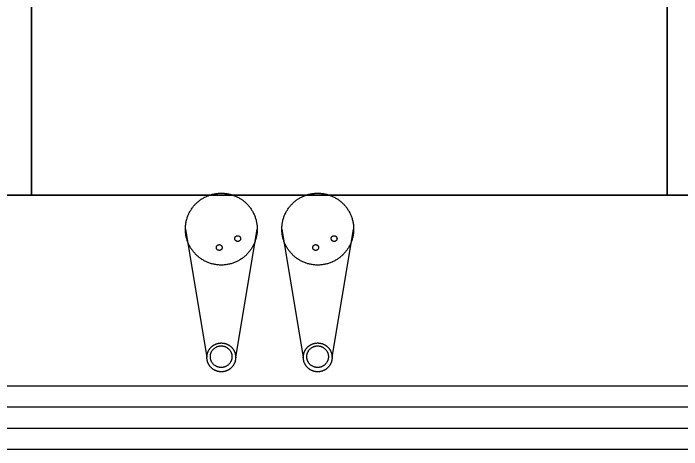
# Model space of a CAD drawing. Extents: x 539033 to 804858, y 468425 to 1263560.
# Drawn here: x 758298 to 760401, y 483939 to 485311 of the extents above; entities that cross this region are included whole.
import ezdxf

# ---------------------------------------------------------------- set-up
doc = ezdxf.new("R2010")
doc.units = 0
doc.header["$LTSCALE"] = 1000
doc.header["$MEASUREMENT"] = 0
doc.linetypes.add('DASHED2', pattern=[0.375, 0.25, -0.125])
doc.layers.get('0').update_dxf_attribs({"linetype": 'CONTINUOUS'})
doc.layers.add('WINDOW', color=4, linetype='CONTINUOUS')

msp = doc.modelspace()

# ---------------------------------------------------------------- linework, layer by layer
at = {"lineweight": 25, "ltscale": 100}
msp.add_line((770264.8, 484739.3), (690964.7, 484739.3), dxfattribs=at)
at = {"color": 1, "linetype": 'DASHED2', "lineweight": 25, "ltscale": 100}
for p, q in [((758839.3, 484632.8), (758906.9, 484229.4)), ((758997.6, 484229.4), (759065.2, 484632.8)), ((759142.8, 484632.8), (759210.4, 484229.4)), ((759301.1, 484229.4), (759368.7, 484632.8))]:
    msp.add_line(p, q, dxfattribs=at)
at = {"lineweight": 25, "ltscale": 100}
for points in [[(756355.3, 484739.3), (758355.3, 484739.3), (758355.3, 486739.3), (756355.3, 486739.3)], [(758355.3, 484739.3), (760355.3, 484739.3), (760355.3, 486739.3), (758355.3, 486739.3)], [(760355.3, 484739.3), (762355.3, 484739.3), (762355.3, 486739.3), (760355.3, 486739.3)]]:
    msp.add_lwpolyline(points, close=True, dxfattribs=at)
at = {"color": 1, "linetype": 'DASHED2', "lineweight": 25, "ltscale": 100}
for centre, radius in [((758952.2, 484632.8), 113), ((759255.7, 484632.8), 113), ((759003.8, 484603), 9.11), ((759307.3, 484603), 9.11), ((758945.8, 484574.9), 9.11), ((759249.3, 484574.9), 9.11), ((758952.2, 484229.4), 45.3), ((759255.7, 484229.4), 45.3), ((758951.8, 484231.6), 34), ((759255.3, 484231.6), 34)]:
    msp.add_circle(centre, radius, dxfattribs=at)
at = {"layer": 'WINDOW'}
for p, q in [((769803.9, 484139.3), (737803.9, 484139.3)), ((769803.9, 484072.7), (737803.9, 484072.7)), ((769803.9, 484006), (737803.9, 484006)), ((769803.9, 483939.3), (737803.9, 483939.3))]:
    msp.add_line(p, q, dxfattribs=at)

doc.saveas('drawing.dxf')
